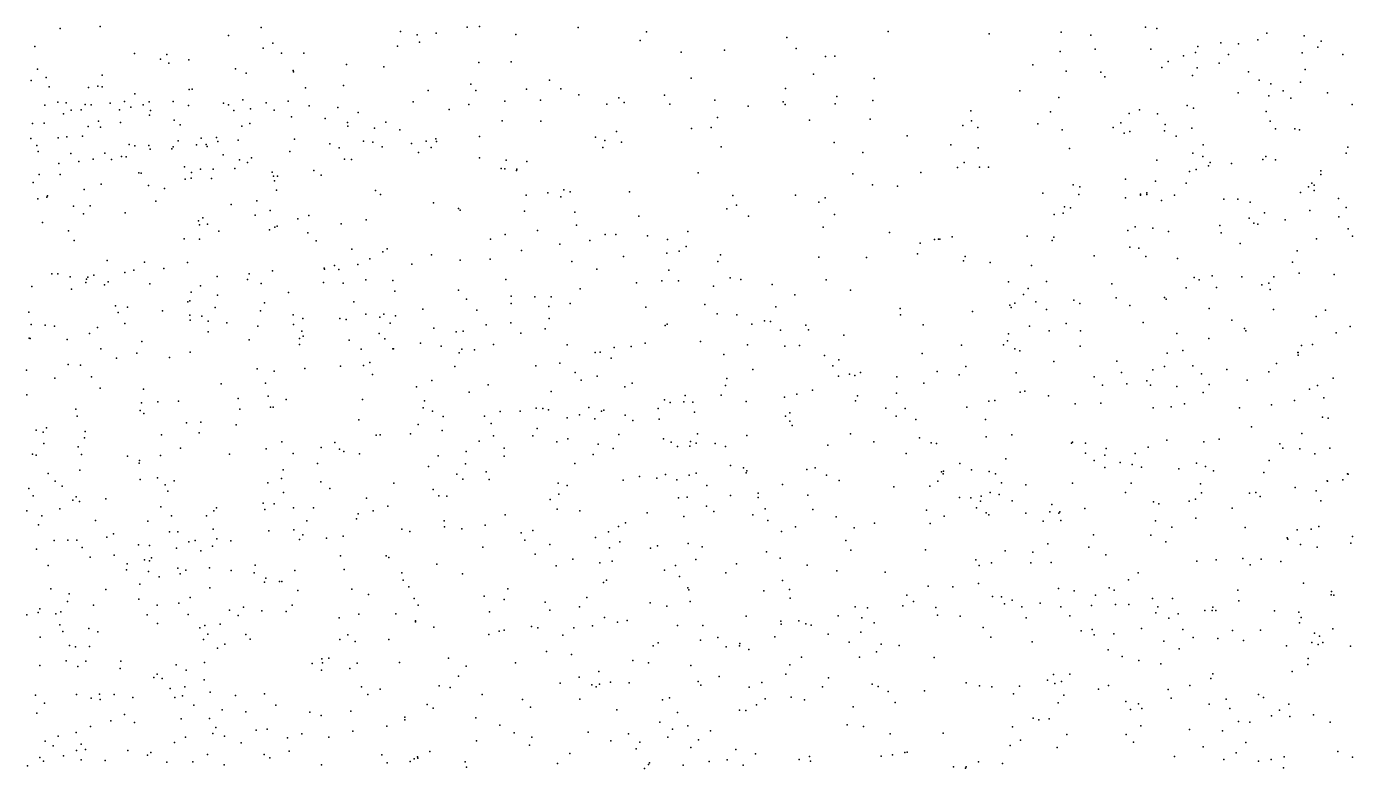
# Model space of a CAD drawing. Header units: metres. Extents: x -25 to 25, y -27.7 to 27.8.
# Drawn here: x -0.188 to 2.906, y 8.687 to 10.42 of the extents above; entities that cross this region are included whole.
import ezdxf

# ---------------------------------------------------------------- set-up
doc = ezdxf.new("R2010")
doc.units = ezdxf.units.M

msp = doc.modelspace()

# ---------------------------------------------------------------- linework, layer by layer
for p in [(-0.1096, 10.4153, 23.3932), (-0.0162, 10.4196, 11.4579), (0.3596, 10.4175, -27.4077), (0.6849, 10.408, 12.4298), (0.7238, 10.4002, -21.4543), (0.7682, 10.4041, 21.2746), (0.8399, 10.418, 12.6161), (0.8686, 10.4194, -11.8356), (0.9534, 10.4012, 22.6482), (1.0989, 10.4173, 20.4531), (1.2584, 10.407, 21.0391), (1.8226, 10.4079, 21.7472), (2.0586, 10.4027, -28.4097), (2.2263, 10.406, 12.8625), (2.2958, 10.3996, 7.6915), (2.4232, 10.4177, -28.5792), (2.4499, 10.4148, -2.0584), (2.7064, 10.404, -18.9547), (-0.1691, 10.3728, 24.6274), (0.2834, 10.3985, 0.9259), (0.3642, 10.3692, -21.6542), (0.3869, 10.3805, -26.5904), (0.6776, 10.374, 24.1343), (0.729, 10.3829, 22.2931), (1.2442, 10.3868, 12.9141), (1.5865, 10.3942, 0.163), (1.6083, 10.3684, -20.9319), (2.5457, 10.3732, 17.8786), (2.599, 10.3814, 18.0297), (2.6407, 10.3788, -1.7335), (2.6853, 10.3884, 7.6574), (2.7934, 10.3978, 16.5723), (2.8253, 10.3713, -8.6113), (2.8334, 10.3855, -8.3479), (0.0634, 10.3569, 23.5111), (0.1246, 10.343, -25.8342), (0.1393, 10.3542, 1.0146), (0.1903, 10.3417, 24.5801), (0.4072, 10.3575, 24.5604), (0.4588, 10.3576, 23.7177), (0.9429, 10.3372, 12.7326), (1.3397, 10.3599, -27.9451), (1.4411, 10.3641, 0.2399), (1.6768, 10.3498, 13.05), (1.6981, 10.3505, 0.4736), (2.224, 10.3611, 7.505), (2.3058, 10.3666, 7.0355), (2.4362, 10.3668, 12.6728), (2.476, 10.3379, 17.2791), (2.5119, 10.351, -11.3766), (2.54, 10.359, 7.7372), (2.6169, 10.3539, 0.3646), (2.789, 10.3581, -28.5957), (2.8837, 10.3543, 18.943), (-0.1626, 10.3196, 15.6302), (-0.0121, 10.3062, 1.1008), (0.144, 10.3343, -27.2822), (0.2994, 10.3206, 23.6554), (0.3243, 10.3105, -26.186), (0.4342, 10.3171, -27.6416), (0.4349, 10.3135, 11.8424), (0.5583, 10.3308, 23.9047), (0.6454, 10.3251, 21.6991), (0.8676, 10.3357, 22.3433), (1.6487, 10.3086, 21.4728), (2.1607, 10.3298, 0.0946), (2.2386, 10.3149, -0.1357), (2.3192, 10.3133, -19.5072), (2.4615, 10.3241, 17.5357), (2.5439, 10.3233, 16.8359), (2.5956, 10.3342, -20.1729), (2.664, 10.3139, 16.625), (2.7962, 10.3193, -1.5943), (-0.1771, 10.2938, -20.0517), (-0.1423, 10.3007, 13.4698), (-0.1352, 10.2785, 11.3996), (-0.0435, 10.2773, 12.6159), (-0.0215, 10.2803, 13.2901), (-0.0117, 10.2784, 13.122), (0.463, 10.2761, -20.2988), (0.5516, 10.2816, 24.1949), (0.8487, 10.2852, -27.7589), (1.0325, 10.2944, 22.3509), (1.3627, 10.299, 22.2397), (1.5833, 10.275, 21.9704), (1.7905, 10.2982, 0.92), (2.3288, 10.302, -19.068), (2.5333, 10.305, 6.6582), (2.689, 10.2946, 6.4654), (2.7156, 10.2858, 18.4716), (2.785, 10.2895, -10.675), (0.0401, 10.2448, 16.5418), (0.0642, 10.262, 23.6544), (0.1537, 10.2442, 16.2749), (0.1912, 10.2728, -27.5361), (0.1986, 10.2732, 11.6686), (0.3169, 10.248, 16.1637), (0.4221, 10.2452, 24.2932), (0.7492, 10.2703, 21.9828), (0.8603, 10.2699, 21.4285), (0.9282, 10.2454, 22.1486), (0.9787, 10.273, -11.4943), (1.0111, 10.2472, 0.4917), (1.0585, 10.274, -20.5403), (1.1009, 10.26, 12.8302), (1.1941, 10.2528, 22.2402), (1.301, 10.2591, 0.2833), (1.4186, 10.2479, -21.1104), (1.578, 10.2438, -20.5822), (1.7032, 10.256, 0.7246), (1.7867, 10.247, -20.7586), (2.1299, 10.2697, 7.6909), (2.2211, 10.2538, 1.3456), (2.64, 10.2647, 12.5321), (2.711, 10.2579, -2.5656), (2.7451, 10.2691, 18.6551), (2.7624, 10.2519, -4.0226), (2.8479, 10.2649, -19.4009), (-0.1458, 10.2362, 23.7107), (-0.1155, 10.2432, 16.5876), (-0.1016, 10.2154, 15.7645), (-0.0956, 10.2416, 12.1804), (-0.0838, 10.2241, 24.3314), (-0.0604, 10.2247, 16.8853), (-0.0517, 10.2373, -25.4528), (-0.0371, 10.2368, 16.3328), (0.0073, 10.2402, 12.3178), (0.029, 10.2249, 11.5807), (0.0553, 10.231, 12.7935), (0.0836, 10.2366, 16.7249), (0.0979, 10.2436, -26.8701), (0.0988, 10.2129, 12.9674), (0.1007, 10.2234, 12.4418), (0.1901, 10.2351, 16.0593), (0.2717, 10.2404, 16.5061), (0.2832, 10.237, -26.4652), (0.2956, 10.2233, 16.7165), (0.3348, 10.2276, 23.9346), (0.371, 10.241, 16.3736), (0.3894, 10.2241, 15.92), (0.4717, 10.2347, 16.0735), (0.5382, 10.2304, 16.2504), (0.586, 10.2187, -11.798), (0.7138, 10.2434, -11.6202), (0.798, 10.2257, 21.7832), (0.8442, 10.2375, -20.4634), (1.1661, 10.2385, 21.363), (1.2065, 10.242, -11.4443), (1.3134, 10.2385, -20.5859), (1.4957, 10.2332, 21.4975), (1.5821, 10.2371, 21.7965), (1.6994, 10.2393, -11.6346), (2.0159, 10.2224, 0.0225), (2.2018, 10.2202, 7.175), (2.385, 10.2166, 17.2102), (2.4093, 10.2251, -19.7409), (2.4514, 10.2155, 6.802), (2.5204, 10.2353, -18.884), (2.5353, 10.2291, 0.0658), (2.7049, 10.2211, 7.6952), (2.906, 10.2376, 7.5), (-0.1747, 10.1932, 23.8901), (-0.1472, 10.194, 15.4451), (-0.0446, 10.1861, -25.1782), (-0.0202, 10.1988, 17.0389), (-0.0153, 10.1842, 24.088), (0.0309, 10.1953, 23.8896), (0.1565, 10.2006, 24.2667), (0.1706, 10.1896, 24.1032), (0.3145, 10.1868, 16.8883), (0.333, 10.1932, 0.9411), (0.4299, 10.2088, 11.9719), (0.5085, 10.2047, -12.0226), (0.5611, 10.1951, 15.8527), (0.5615, 10.1868, 16.7327), (0.6235, 10.1825, 16.5771), (0.6501, 10.1963, 16.052), (0.9221, 10.1995, 21.6421), (1.012, 10.1984, 21.5006), (1.4095, 10.1836, 21.6441), (1.4248, 10.2067, 0.1807), (1.6391, 10.2005, 13.0403), (1.7807, 10.2035, -28.3259), (1.9968, 10.1886, 0.0151), (2.017, 10.199, 12.9844), (2.032, 10.1834, 7.8302), (2.1719, 10.1925, 12.8899), (2.3478, 10.184, -0.0256), (2.3662, 10.1945, 17.6474), (2.469, 10.1906, 12.6276), (2.5319, 10.1819, 16.6751), (2.7146, 10.1986, 0.0658), (-0.1782, 10.158, 21.3115), (-0.1144, 10.1596, 17.4898), (-0.094, 10.1623, 21.0435), (-0.0576, 10.1637, 21.1994), (0.1654, 10.1524, 13.4422), (0.2192, 10.1585, 17.0535), (0.2551, 10.1607, 15.7088), (0.2579, 10.1512, 12.1837), (0.3055, 10.1539, 12.5012), (0.4374, 10.1563, 12.2027), (0.5981, 10.152, 15.693), (0.6827, 10.1786, 16.3598), (0.7448, 10.1518, -21.4282), (0.7673, 10.1571, 0.6493), (0.8688, 10.1626, 12.6557), (1.1399, 10.161, 0.3576), (1.1618, 10.1535, 21.697), (1.1889, 10.1746, 21.9431), (1.3639, 10.1816, 21.8678), (1.8669, 10.1642, 0.1905), (2.2292, 10.1781, -11.5966), (2.3738, 10.1707, 17.0312), (2.3865, 10.174, -20.1169), (2.4678, 10.176, 7.7851), (2.4948, 10.1631, 18.0475), (2.7265, 10.1803, -1.8993), (2.7721, 10.1807, 12.4809), (2.7831, 10.1785, -0.2764), (-0.1645, 10.1413, 11.8719), (-0.1608, 10.128, 21.5175), (-0.0846, 10.1233, 17.7874), (-0.0052, 10.1234, -21.5439), (0.0511, 10.1443, 15.6383), (0.0644, 10.141, 13.6325), (0.0975, 10.1418, 1.1341), (0.1001, 10.1328, 11.8301), (0.1509, 10.1336, 21.3492), (0.1539, 10.1384, 21.0944), (0.2082, 10.143, 12.0176), (0.2313, 10.1443, 13.0694), (0.2337, 10.1391, -21.5489), (0.4263, 10.1276, 15.5792), (0.5198, 10.1455, 12.3468), (0.5414, 10.1362, -21.5266), (0.6199, 10.1493, 12.4725), (0.6417, 10.1386, 16.9885), (0.71, 10.1466, 16.8422), (0.7263, 10.1257, -27.8816), (0.7558, 10.137, 15.7193), (0.7685, 10.1508, 16.5034), (1.1567, 10.1372, -28.026), (1.2005, 10.1491, 12.8761), (1.4332, 10.1383, -28.1711), (1.6971, 10.149, 0.0422), (1.7637, 10.1255, -20.9334), (1.969, 10.1433, 7.5472), (2.0328, 10.1366, 7.4046), (2.2462, 10.1344, 7.0545), (2.5338, 10.1241, -11.4547), (2.5583, 10.1429, 18.1919), (2.8914, 10.1237, -19.9645), (2.8954, 10.1375, 16.3253), (-0.1127, 10.1, 20.6927), (-0.0663, 10.1043, 1.268), (-0.0325, 10.11, 15.5114), (0.0098, 10.1091, -20.2268), (0.0334, 10.1162, 21.5361), (0.0441, 10.1151, -25.8451), (0.1801, 10.0915, 17.311), (0.2706, 10.1197, -12.2206), (0.3091, 10.1083, 13.2107), (0.3271, 10.1023, -20.302), (0.3368, 10.1129, 17.1723), (0.5541, 10.1096, 0.764), (0.5699, 10.1091, 15.5074), (0.869, 10.1125, 16.6492), (0.9309, 10.1072, 16.0083), (0.9795, 10.1046, 0.4409), (1.9849, 10.0903, -20.6999), (2.0003, 10.1021, 1.1192), (2.0358, 10.0907, 7.9688), (2.0567, 10.0914, -0.1257), (2.4497, 10.1073, 1.4105), (2.5574, 10.1162, -0.1315), (2.5703, 10.0941, -4.0198), (2.5747, 10.1017, 16.5171), (2.6238, 10.0998, 12.5676), (2.6972, 10.1087, -11.1736), (2.7039, 10.1159, 18.5143), (2.7267, 10.1086, -2.257), (-0.1587, 10.0741, 11.6591), (-0.1097, 10.0739, 21.699), (0.0741, 10.0778, 13.7751), (0.0791, 10.0771, 17.6458), (0.1817, 10.0632, 20.8307), (0.196, 10.0651, 21.5773), (0.1967, 10.0785, -26.2788), (0.2177, 10.0866, 1.0241), (0.2435, 10.0646, 13.6159), (0.2476, 10.0861, 15.4656), (0.2981, 10.088, 21.353), (0.3848, 10.0791, 12.8185), (0.3884, 10.0702, -11.833), (0.3906, 10.0595, -11.6092), (0.3976, 10.0699, 15.4227), (0.482, 10.0836, 12.6173), (0.4994, 10.0723, -11.4229), (0.9197, 10.0878, -11.2912), (0.9277, 10.0875, 16.4907), (0.9552, 10.0834, 16.3164), (0.9563, 10.0868, -27.9689), (1.3792, 10.0782, 12.934), (1.7403, 10.0757, -20.5806), (1.8994, 10.0785, -0.0961), (2.3764, 10.0634, 16.7713), (2.4471, 10.0587, -28.7141), (2.5262, 10.0811, -20.3847), (2.5417, 10.0856, 6.7721), (2.8325, 10.0742, -2.5026), (2.8329, 10.0825, -4.908), (-0.1728, 10.0549, 15.3592), (-0.054, 10.0388, -25.6268), (-0.014, 10.0511, -27.5847), (0.0965, 10.0485, -26.5306), (0.1337, 10.0413, -27.7489), (0.395, 10.0372, 17.3221), (0.626, 10.0367, 15.3332), (0.6382, 10.0272, 17.258), (1.0284, 10.0308, 16.7604), (1.0659, 10.0385, 15.9734), (1.0802, 10.0338, -20.5872), (1.2194, 10.0334, 0.157), (1.7865, 10.0499, 12.9975), (1.8447, 10.0469, 7.541), (2.1837, 10.03, 7.1772), (2.2543, 10.0499, -0.2294), (2.2677, 10.0272, 7.9168), (2.2702, 10.0449, 17.4862), (2.4121, 10.0278, -19.508), (2.4264, 10.0308, 6.9447), (2.4264, 10.0276, 16.6214), (2.5182, 10.0534, -4.6335), (2.7849, 10.0321, 12.553), (2.8042, 10.0454, 7.671), (2.8115, 10.0537, -0.1857), (2.8174, 10.0494, -19.0818), (2.8174, 10.0367, 18.8567), (-0.1616, 10.0168, -27.0233), (-0.1409, 10.0209, 14.0447), (-0.1392, 10.0244, 1.3977), (-0.079, 10.0002, -11.1677), (-0.0394, 10.0008, -25.0748), (0.1132, 10.0116, 17.8349), (0.2897, 10.0037, 17.4678), (0.349, 10.0125, 0.897), (0.7613, 10.0079, 15.2351), (0.9779, 10.0254, 15.4582), (1.0585, 10.022, 15.6528), (1.46, 10.0248, -21.1752), (1.4687, 10.002, 7.7319), (1.6066, 10.0259, -11.4751), (1.661, 10.0097, -0.0946), (1.6761, 10.0191, 7.6447), (2.234, 9.9983, -20.5505), (2.2483, 9.9964, 12.8045), (2.3766, 10.0198, -11.5774), (2.412, 10.026, -4.4095), (2.4604, 10.013, -18.9724), (2.4909, 10.026, -0.0887), (2.606, 10.016, 18.3469), (2.6386, 10.0164, 16.3869), (2.668, 10.0096, 6.7106), (2.8737, 10.0176, -18.8414), (2.8919, 9.9972, -2.7626), (-0.0555, 9.9818, -26.7021), (0.0423, 9.9846, 17.9721), (0.213, 9.9655, 13.8092), (0.2236, 9.9724, 15.2966), (0.3454, 9.9787, 20.8172), (0.3805, 9.99, -27.9196), (0.4453, 9.9707, 20.9868), (0.4707, 9.9782, 13.3412), (0.6043, 9.9679, 12.8055), (0.8196, 9.9944, 17.2507), (0.8239, 9.991, 0.4821), (0.974, 9.9883, 15.2966), (1.0917, 9.9857, 16.2978), (1.241, 9.9763, 7.7981), (1.4463, 9.9935, -0.0172), (1.4965, 9.9766, 7.9707), (1.6977, 9.9804, -21.0932), (2.2099, 9.9803, 0.0491), (2.2312, 9.9839, 17.2239), (2.6657, 9.972, -0.3121), (2.7008, 9.9841, -0.1411), (2.7497, 9.9679, 18.6619), (2.8072, 9.9898, -19.3775), (2.875, 9.9753, -2.1787), (-0.151, 9.9615, 21.8337), (-0.0902, 9.9427, -24.6738), (0.2156, 9.9564, -11.7683), (0.2338, 9.958, -11.3141), (0.2609, 9.9418, 17.6589), (0.3791, 9.9449, 13.6503), (0.3914, 9.9507, 21.572), (0.3969, 9.9532, 15.2044), (0.4685, 9.9375, -11.1416), (0.5464, 9.9584, 15.1482), (1.0046, 9.9434, 7.7233), (1.0951, 9.9559, -11.1855), (1.355, 9.9406, -20.6038), (1.6707, 9.9512, 8.0124), (1.8258, 9.9388, 0.6227), (2.3821, 9.9434, 1.2704), (2.3995, 9.9518, -20.0553), (2.4407, 9.9485, -19.7513), (2.4774, 9.9407, 12.6583), (2.5969, 9.9547, -3.8466), (2.5999, 9.9376, 6.8526), (2.6761, 9.9605, 7.7766), (2.6853, 9.9583, -20.4506), (2.8962, 9.9471, -3.1289), (-0.077, 9.9199, 14.1447), (0.18, 9.9234, 1.0035), (0.2156, 9.9226, 21.7803), (0.4874, 9.9187, 13.5197), (0.8949, 9.9227, -20.5391), (0.929, 9.9341, 14.9994), (1.0566, 9.9113, 14.91), (1.1263, 9.9195, 17.0161), (1.1619, 9.9336, -21.3141), (1.1872, 9.934, 15.338), (1.2611, 9.931, 15.6707), (1.3078, 9.9221, 7.626), (1.351, 9.9061, 8.0363), (1.8974, 9.9136, 7.2932), (1.9307, 9.9219, -11.6115), (1.94, 9.9226, -0.2746), (1.9434, 9.9233, -20.5443), (1.9723, 9.9284, 12.9178), (2.1474, 9.9303, 8.0092), (2.2057, 9.9195, 17.6445), (2.2098, 9.9273, 17.0522), (2.3867, 9.9046, 18.0853), (2.6442, 9.9127, -11.2541), (2.8226, 9.9239, -18.2445), (2.9065, 9.9303, -20.146), (0.0001, 9.8729, -27.7394), (0.5707, 9.8992, 13.1119), (0.613, 9.8771, -21.4391), (0.6437, 9.893, 17.4171), (0.6535, 9.9003, 14.8806), (0.7569, 9.8867, -28.0662), (0.8241, 9.8738, 14.6988), (0.8939, 9.8766, 0.3031), (0.9669, 9.8966, 7.8885), (1.2047, 9.8827, 16.3328), (1.306, 9.8899, 15.2249), (1.3347, 9.8946, 15.9397), (1.4318, 9.8861, 7.5352), (1.6611, 9.8807, 7.4139), (1.7719, 9.88, -0.2588), (1.891, 9.8888, 8.0911), (2.0027, 9.8825, 0.9316), (2.3039, 9.8843, 17.9493), (2.4075, 9.9018, -0.3906), (2.4243, 9.8828, 16.4581), (2.498, 9.8778, 7.8766), (2.7775, 9.8953, 6.7312), (-0.1291, 9.8423, 15.1789), (-0.1149, 9.8417, 1.3055), (0.0412, 9.8452, 18.1451), (0.0618, 9.8509, 20.5046), (0.0871, 9.8694, -25.9631), (0.1321, 9.8545, -11.0105), (0.1873, 9.8686, -12.0936), (0.3312, 9.8421, 13.8963), (0.386, 9.849, 7.5023), (0.5064, 9.855, 17.4848), (0.507, 9.8531, 0.7031), (0.5306, 9.8613, -28.0427), (0.5403, 9.852, 7.6079), (0.5849, 9.8635, 21.277), (0.7114, 9.8648, 0.5017), (1.0848, 9.8704, 17.1914), (1.1431, 9.8529, 7.5767), (1.3109, 9.8506, -0.0873), (1.4253, 9.871, 15.6288), (1.9989, 9.8724, -20.905), (2.0612, 9.8686, -0.3537), (2.1575, 9.8613, 17.3729), (2.7667, 9.869, -19.7516), (2.7819, 9.8432, 12.6665), (-0.1758, 9.8126, 14.6225), (-0.0865, 9.8349, 20.3791), (-0.0496, 9.8218, 21.9737), (-0.0486, 9.8296, 1.166), (-0.045, 9.8342, -11.7039), (-0.0315, 9.8387, -21.382), (-0.0066, 9.8159, -25.7046), (0.0025, 9.823, 14.3441), (0.0998, 9.8188, 15.0965), (0.2174, 9.8136, -27.9421), (0.2563, 9.836, -21.3987), (0.3272, 9.829, 14.9304), (0.3595, 9.8191, 0.7891), (0.5045, 9.822, 21.6877), (0.5506, 9.8201, 14.674), (0.6034, 9.8277, 13.3637), (0.6665, 9.8266, 7.789), (0.9308, 9.8285, 7.5646), (1.2355, 9.8211, 16.669), (1.2945, 9.8256, 14.7601), (1.3335, 9.826, 16.2065), (1.4148, 9.8132, 16.0702), (1.4543, 9.8324, 15.3028), (1.4791, 9.829, 15.8057), (1.5517, 9.8174, -21.2123), (1.6778, 9.8277, -28.5364), (2.1037, 9.8236, 7.2288), (2.1924, 9.8239, 16.7964), (2.3448, 9.8188, -28.8765), (2.5372, 9.8333, -20.5405), (2.5485, 9.8278, 16.2834), (2.5791, 9.8375, 12.7193), (2.6483, 9.8348, 0.0301), (2.6947, 9.816, 7.8549), (2.7112, 9.8198, -3.39), (2.7232, 9.8346, -3.0602), (2.864, 9.8406, 18.786), (-0.0833, 9.8063, 14.4981), (0.1957, 9.7994, 7.3686), (0.2576, 9.7925, 7.6346), (0.4229, 9.7983, 7.7316), (0.6712, 9.8016, 13.0414), (0.8197, 9.8041, 14.5257), (0.8384, 9.7828, 17.4513), (0.943, 9.7899, -11.0172), (0.9981, 9.7881, 12.7192), (1.0359, 9.7884, 17.3222), (1.1038, 9.8067, -28.2457), (1.6052, 9.7929, -0.2909), (1.7348, 9.8038, 12.902), (2.1389, 9.7939, 12.889), (2.1499, 9.8077, 0.2591), (2.2563, 9.7807, 16.5952), (2.3546, 9.7861, 7.1328), (2.4678, 9.7864, -4.7108), (2.4719, 9.7827, 18.221), (2.5186, 9.8093, -0.481), (2.5894, 9.8101, -18.7734), (2.7142, 9.8052, 18.4676), (-0.1831, 9.7528, 7.5712), (0.0197, 9.7674, 7.2787), (0.0258, 9.752, -10.7772), (0.0476, 9.764, 7.6061), (0.1291, 9.7558, 14.9496), (0.188, 9.7769, 7.1939), (0.1927, 9.779, 14.2078), (0.2521, 9.7636, 18.0031), (0.3579, 9.7557, 7.1272), (0.3669, 9.7746, 17.775), (0.5758, 9.7765, 0.5788), (0.7368, 9.7594, 7.397), (0.8627, 9.7568, 12.8199), (0.9429, 9.7724, 8.0353), (1.0311, 9.7654, 14.4555), (1.0807, 9.7724, -20.5603), (1.2573, 9.7642, 14.5522), (1.3948, 9.7702, 7.4133), (1.5609, 9.7651, -11.334), (1.8508, 9.7613, -21.0612), (2.02, 9.7538, 0.5373), (2.1069, 9.769, 8.14), (2.1101, 9.7633, 17.2175), (2.1186, 9.7736, -11.6894), (2.1676, 9.7762, 17.7647), (2.1925, 9.7588, -20.78), (2.27, 9.7725, -0.4808), (2.3866, 9.768, -19.9473), (2.5722, 9.7613, 1.151), (2.7219, 9.759, -18.4033), (2.8434, 9.7569, -10.5449), (-0.1774, 9.7235, 4.112), (-0.1444, 9.7217, 15.0032), (-0.1231, 9.7194, 20.262), (0.0415, 9.7261, 14.66), (0.1926, 9.7451, 7.0025), (0.1934, 9.7335, 14.4355), (0.2208, 9.7432, -20.5186), (0.2356, 9.7318, 20.5153), (0.2796, 9.7275, 14.5707), (0.3512, 9.7198, 14.3414), (0.4338, 9.7459, 14.5791), (0.435, 9.7234, 13.9635), (0.4565, 9.7377, 20.6844), (0.543, 9.7376, 7.2374), (0.5578, 9.7355, -10.8504), (0.6038, 9.7477, 20.8974), (0.6364, 9.7405, 14.456), (0.6455, 9.748, 21.5553), (0.6604, 9.7271, 22.0392), (0.6726, 9.7441, 21.1371), (0.8843, 9.7229, 22.2403), (0.9418, 9.7272, 22.0094), (1.0313, 9.7377, 0.0179), (1.3025, 9.7213, 16.8255), (1.3066, 9.7243, 16.556), (1.4237, 9.7482, 14.7062), (1.4694, 9.7463, -28.4846), (1.5043, 9.7247, 12.8263), (1.5344, 9.7319, 8.2113), (1.5478, 9.7307, 14.9592), (1.6308, 9.722, 15.4304), (1.8515, 9.7465, -28.7117), (1.9044, 9.7232, 12.8975), (2.1529, 9.7199, 0.8341), (2.2383, 9.7259, 17.9529), (2.4182, 9.728, -19.5689), (2.6251, 9.7339, -2.8743), (2.8219, 9.7426, 16.0131), (2.9014, 9.7193, -0.5385), (-0.1823, 9.6921, 1.3056), (-0.1795, 9.6911, 22.075), (-0.0937, 9.6888, -24.5256), (-0.0415, 9.7028, -26.4895), (-0.0225, 9.7166, 14.8336), (0.2357, 9.7067, -10.7995), (0.331, 9.6877, 6.8624), (0.4489, 9.6911, 22.194), (0.4544, 9.7077, 22.0299), (0.4573, 9.6966, 14.216), (0.6349, 9.7029, 22.3391), (0.6479, 9.6898, -28.1652), (0.7625, 9.7154, 21.7516), (0.8147, 9.7067, 0.227), (0.8307, 9.7079, 14.3428), (0.9652, 9.7031, 21.8171), (1.0219, 9.7137, 7.4123), (1.5715, 9.7102, 16.0537), (1.6372, 9.7113, 15.8922), (1.7192, 9.6986, -0.3955), (2.1036, 9.7021, -28.898), (2.1983, 9.7088, -20.2327), (2.2715, 9.7086, 8.095), (2.4962, 9.7029, 8.0058), (2.571, 9.6911, 12.8646), (2.6541, 9.714, -4.945), (2.6578, 9.7088, -0.5839), (2.8688, 9.7042, 18.6585), (-0.015, 9.6665, 18.3186), (0.0688, 9.6565, -26.2652), (0.0809, 9.6839, 6.8276), (0.1935, 9.6593, 22.1088), (0.4485, 9.6769, 7.0079), (0.5646, 9.6867, 13.7835), (0.5927, 9.6664, 17.5974), (0.6665, 9.6671, 13.5868), (0.6681, 9.6669, -20.5417), (0.7309, 9.6798, 21.3509), (0.7796, 9.6733, 22.5097), (0.8214, 9.6578, 8.0261), (0.8277, 9.6662, 12.9671), (0.8573, 9.6643, 7.3197), (0.9014, 9.6769, -21.4017), (1.0739, 9.676, 22.2824), (1.1388, 9.6583, 21.836), (1.1507, 9.6589, 14.2484), (1.1831, 9.6698, 22.047), (1.2231, 9.6726, 17.2022), (1.2555, 9.6804, -0.2087), (1.3851, 9.684, 16.362), (1.4947, 9.6764, 14.5483), (1.5818, 9.6727, 14.6912), (1.6157, 9.6743, 7.2659), (1.9938, 9.6756, -0.476), (2.0919, 9.6765, 16.9304), (2.1016, 9.6856, 17.5874), (2.1181, 9.6669, 7.2579), (2.1301, 9.6622, 16.6842), (2.2712, 9.6727, 16.4503), (2.4742, 9.657, 16.1923), (2.5103, 9.663, 0.3614), (2.7792, 9.6582, 0.9019), (2.7796, 9.6582, 18.4941), (2.7876, 9.6746, 12.8177), (2.8134, 9.6773, -19.9418), (-0.091, 9.6305, 1.0571), (-0.0621, 9.6284, -11.9266), (0.0217, 9.6454, -25.2387), (0.1458, 9.6468, 18.211), (0.5449, 9.6267, 22.5284), (0.5979, 9.6277, 0.4449), (0.6131, 9.6349, 7.9036), (0.8114, 9.6258, 14.1657), (1.0007, 9.6271, 22.5619), (1.0564, 9.6331, 21.6825), (1.176, 9.6447, 8.2722), (1.4394, 9.6538, 14.3936), (1.6741, 9.6512, 8.317), (1.6939, 9.6273, 14.8642), (1.7078, 9.6411, 12.8758), (1.9023, 9.6557, -20.4219), (2.0043, 9.6259, -20.965), (2.2097, 9.6376, -0.5518), (2.3566, 9.6378, 18.1334), (2.4681, 9.6257, -3.4667), (2.5341, 9.627, 0.7657), (2.7291, 9.6324, 0.616), (2.7796, 9.6519, 7.9585), (-0.1883, 9.6168, -26.6616), (-0.122, 9.598, 3.9775), (-0.037, 9.6011, 7.6858), (0.3497, 9.6198, 17.9594), (0.3897, 9.6146, -20.5978), (0.4613, 9.6207, 17.786), (0.6193, 9.6065, 20.8122), (1.0925, 9.6116, -0.1364), (1.1439, 9.6027, 22.4361), (1.4461, 9.5978, -20.5456), (1.5071, 9.6189, 8.3426), (1.7069, 9.6028, -20.4811), (1.7329, 9.6076, 15.0856), (1.7451, 9.6049, 15.2912), (1.7584, 9.6119, 15.5007), (1.8428, 9.6017, 8.4039), (1.9371, 9.6137, 7.276), (1.9882, 9.6062, -11.6415), (2.1218, 9.6104, 17.7618), (2.3035, 9.6013, -4.1901), (2.3675, 9.6118, -0.6039), (2.4407, 9.6178, -3.0225), (2.5539, 9.6086, -11.4152), (2.6129, 9.6182, 7.0836), (2.7111, 9.613, -10.8902), (2.8618, 9.5981, -18.2074), (-0.0164, 9.5746, 20.3155), (0.0844, 9.5729, -24.8673), (0.2661, 9.585, 18.1092), (0.3697, 9.5868, 0.6424), (0.7217, 9.5779, 22.7095), (0.7575, 9.593, 7.1441), (0.8446, 9.5653, 17.5428), (0.8888, 9.5824, -28.2769), (1.0365, 9.567, 7.1856), (1.106, 9.5934, 17.3702), (1.208, 9.5781, 14.0999), (1.2249, 9.5866, -11.0219), (1.4434, 9.5815, 14.2221), (1.6458, 9.5703, 14.4542), (1.8426, 9.5636, -0.5115), (1.9058, 9.587, 12.9901), (2.1312, 9.5657, 13.0769), (2.1417, 9.5677, 8.3565), (2.323, 9.5823, 16.2951), (2.3796, 9.5854, -19.2421), (2.4267, 9.5918, 7.2011), (2.4349, 9.582, 8.1502), (2.4966, 9.5786, -20.564), (2.5582, 9.565, -0.7074), (2.5723, 9.5836, -18.7343), (2.6607, 9.5933, -2.6208), (2.8058, 9.5724, 15.8744), (2.8248, 9.5809, -19.636), (-0.1876, 9.5596, 22.1915), (0.0798, 9.5405, 0.8067), (0.1182, 9.5427, 22.2636), (0.1665, 9.5449, -20.723), (0.3059, 9.5508, 22.4213), (0.3757, 9.5561, 7.8053), (0.4177, 9.5486, 20.5701), (0.5959, 9.5486, 6.6821), (0.7405, 9.5453, 6.9545), (1.3007, 9.548, 7.1634), (1.3141, 9.5418, 17.076), (1.3462, 9.5428, 22.1225), (1.3488, 9.5582, 16.8827), (1.3666, 9.5422, 8.438), (1.4327, 9.5587, 12.7767), (1.4912, 9.5441, -0.4303), (1.5808, 9.5539, 14.3131), (1.6099, 9.5609, 16.2552), (1.7463, 9.545, 14.597), (1.7516, 9.5569, -11.4492), (2.0579, 9.5449, 17.1202), (2.0717, 9.546, 17.5278), (2.1971, 9.5569, 17.9521), (2.2591, 9.5382, -20.7251), (2.3192, 9.54, -20.0539), (2.5145, 9.5384, -11.6146), (2.7173, 9.5357, -20.4644), (2.7714, 9.5461, 8.1181), (2.8399, 9.5522, 12.8956), (-0.0735, 9.526, -20.9085), (-0.0699, 9.5099, 22.2836), (0.0767, 9.5229, -25.4788), (0.0858, 9.5154, 6.5671), (0.3092, 9.5259, -21.3738), (0.3809, 9.5307, 6.5093), (0.3875, 9.5304, 22.5524), (0.5876, 9.5011, 22.78), (0.7372, 9.5287, 13.5461), (0.7589, 9.5209, 13.3768), (0.784, 9.5084, 23.0912), (0.8806, 9.5092, 23.3656), (0.917, 9.5208, 23.215), (0.9638, 9.5213, 23.0451), (1.0013, 9.5284, 8.2456), (1.0166, 9.5275, 22.8194), (1.0302, 9.5242, 14.0089), (1.0734, 9.5058, 23.3984), (1.1021, 9.5128, -28.3871), (1.1239, 9.53, 12.7715), (1.1385, 9.503, 22.9194), (1.1534, 9.5215, 21.5839), (1.1588, 9.5239, 22.6225), (1.209, 9.5121, 8.4174), (1.286, 9.5278, 21.7395), (1.2885, 9.5023, 13.9454), (1.3704, 9.5189, 21.9107), (1.5835, 9.5095, 12.8563), (1.5933, 9.5177, 7.2051), (1.8175, 9.5286, 15.9688), (1.8415, 9.5092, 15.2053), (1.8624, 9.5278, 15.646), (1.8873, 9.5018, 8.7033), (2.0062, 9.5309, -0.5637), (2.0503, 9.5016, 16.9059), (2.4414, 9.5294, -4.6889), (2.4834, 9.5315, 18.2727), (2.6425, 9.5294, -11.1899), (2.8364, 9.5069, -20.236), (2.8494, 9.5045, 18.4867), (-0.1661, 9.4766, 22.4494), (-0.1496, 9.4724, 3.6319), (-0.142, 9.4822, 1.0215), (-0.0514, 9.4734, -26.4472), (0.1852, 9.4943, 20.4268), (0.2143, 9.4708, 6.4475), (0.2187, 9.4952, -10.6346), (0.3009, 9.4893, -28.1825), (0.7261, 9.4902, 23.3734), (0.7815, 9.4762, 21.1448), (0.896, 9.4928, -10.7871), (1.0034, 9.4806, 12.8997), (1.2269, 9.4997, 23.1473), (1.5932, 9.4976, 14.1133), (1.5984, 9.4875, 8.6376), (2.6705, 9.4849, 18.4018), (-0.1477, 9.4461, 22.6553), (-0.0531, 9.4589, 4.0193), (0.1269, 9.4662, -25.0835), (0.4074, 9.45, 22.7282), (0.5314, 9.4484, 20.6582), (0.6276, 9.4652, 23.2427), (0.6368, 9.4662, 22.9911), (0.7077, 9.4683, -21.4383), (0.8682, 9.4508, 6.7821), (0.9018, 9.4634, 13.8096), (0.9931, 9.4636, 23.5907), (1.0496, 9.4494, 17.4462), (1.0754, 9.4566, 13.8303), (1.1463, 9.4438, 6.9905), (1.1938, 9.4666, 23.4875), (1.2984, 9.4564, 22.5378), (1.3166, 9.4485, 13.7628), (1.3595, 9.4396, 23.3684), (1.3615, 9.4507, 23.0294), (1.3745, 9.4468, 8.5619), (1.3777, 9.4683, 22.3159), (1.419, 9.4457, -11.052), (1.4932, 9.4645, 13.8673), (1.6818, 9.4418, 13.963), (1.7345, 9.4682, 8.7746), (1.7896, 9.4496, 7.2653), (1.8963, 9.4592, 14.9401), (1.9235, 9.4475, 14.672), (1.9354, 9.4457, -28.9931), (2.0519, 9.4611, 17.2725), (2.1111, 9.4661, 13.2035), (2.2506, 9.4462, -29.0671), (2.2533, 9.4486, 18.0534), (2.2834, 9.4462, -3.1917), (2.4734, 9.4532, 13.1809), (2.5595, 9.45, 7.2254), (2.5955, 9.4558, 15.9342), (2.7366, 9.4453, -0.8248), (2.7879, 9.4692, 7.0978), (-0.1741, 9.4211, 2.7481), (-0.1659, 9.4187, 7.5962), (-0.0677, 9.4383, -10.2881), (-0.0602, 9.4199, -24.4823), (0.0472, 9.4163, 6.4272), (0.1248, 9.4177, -25.8614), (0.1713, 9.4346, 0.703), (0.2855, 9.4208, 18.1659), (0.3714, 9.433, 0.5528), (0.434, 9.4221, 17.9579), (0.4993, 9.4365, -10.6242), (0.5423, 9.4321, 23.3748), (0.5523, 9.4267, 17.7657), (0.5892, 9.4216, 6.4398), (0.7726, 9.4172, 23.6808), (0.8381, 9.4269, 13.4714), (0.9263, 9.4345, 13.0514), (0.9264, 9.416, 21.3086), (1.134, 9.4199, 23.6406), (1.1806, 9.4343, 17.3204), (1.3309, 9.4387, -21.3446), (1.4431, 9.4388, -28.6864), (1.8651, 9.4223, 8.9642), (2.0976, 9.4096, 8.8959), (2.2833, 9.4233, 8.5094), (2.3288, 9.4182, 13.2668), (2.3313, 9.4339, -0.7237), (2.399, 9.4222, 8.4074), (2.4296, 9.4371, -18.9204), (2.7443, 9.4347, -19.9861), (2.7833, 9.4336, -28.9769), (2.8183, 9.4219, -2.2959), (2.8538, 9.4349, 13.004), (-0.0641, 9.3831, 20.2655), (0.0748, 9.3994, 18.3547), (0.0756, 9.4058, 22.6433), (0.4106, 9.3843, 7.7963), (0.491, 9.3992, 23.1474), (0.7497, 9.3918, 0.123), (0.8359, 9.398, 8.139), (0.8845, 9.3798, 6.6447), (1.0914, 9.3993, 8.3985), (1.4548, 9.3944, 16.5618), (1.4848, 9.3887, 23.2197), (1.4914, 9.3773, 22.1024), (1.4927, 9.3817, 13.6737), (1.6327, 9.3848, 13.0432), (1.6522, 9.389, 8.9004), (1.9475, 9.3793, 16.0435), (1.9516, 9.3809, 15.2909), (1.9897, 9.3988, 14.5251), (2.017, 9.3842, -11.5922), (2.0583, 9.3804, 17.4832), (2.3036, 9.4064, -3.6604), (2.3287, 9.3898, -20.2512), (2.3643, 9.4016, -20.5082), (2.3922, 9.3966, -19.5487), (2.4144, 9.3904, 16.0317), (2.5011, 9.3862, -20.1091), (2.5425, 9.3998, -0.8313), (2.5637, 9.3922, 18.3173), (2.582, 9.3815, -2.4896), (2.6994, 9.3783, 15.7969), (2.7123, 9.4063, 13.1183), (-0.1378, 9.3758, 2.9682), (-0.1218, 9.3577, 3.1415), (0.077, 9.3617, 7.6071), (0.1173, 9.3657, 6.2848), (0.1351, 9.3489, 22.7757), (0.1565, 9.3583, -24.7966), (0.3746, 9.3536, 6.2482), (0.407, 9.3641, 22.9437), (0.4984, 9.3562, 23.5553), (0.6691, 9.3533, 20.8117), (0.8157, 9.3743, 17.5711), (0.8301, 9.3625, -28.3409), (0.8912, 9.3619, 13.2177), (1.0523, 9.3532, -0.2441), (1.0735, 9.3479, 6.762), (1.2044, 9.3603, 13.6301), (1.2423, 9.3683, 21.4942), (1.2828, 9.3647, -10.8977), (1.303, 9.3736, 6.9807), (1.3299, 9.3611, -0.4536), (1.3582, 9.3715, -20.579), (1.375, 9.3763, 16.7983), (1.3992, 9.348, 23.544), (1.5759, 9.35, 16.4724), (1.6789, 9.3715, -0.5644), (1.7087, 9.3591, -21.1166), (1.9387, 9.3581, -20.5189), (1.9508, 9.3745, 13.2784), (2.0731, 9.3746, 17.6482), (2.0875, 9.3542, 14.7605), (2.1444, 9.3493, -20.4004), (2.2531, 9.3529, 8.9576), (2.3902, 9.3527, 7.2857), (2.5518, 9.3517, 13.2733), (2.8476, 9.3586, 20.1101), (2.848, 9.3575, 15.7077), (2.8837, 9.3608, 7.2132), (2.8952, 9.3752, 19.9514), (2.8963, 9.3738, -18.6658), (-0.1827, 9.3403, 4.1436), (-0.1727, 9.3234, -26.6038), (-0.1053, 9.3461, 3.336), (-0.0726, 9.321, -27.9185), (-0.0035, 9.3163, 0.8074), (0.1418, 9.3342, -10.4236), (0.4114, 9.331, 23.4102), (0.5197, 9.3409, 6.3163), (0.6053, 9.3177, 23.7634), (0.7608, 9.3383, 23.8171), (0.7742, 9.3237, 6.485), (0.793, 9.3227, 21.0322), (1.0542, 9.327, 13.5854), (1.3337, 9.3191, 12.8658), (1.3537, 9.3207, 8.7172), (1.4546, 9.324, 22.5115), (1.519, 9.3197, 22.9078), (1.5193, 9.3297, -21.2608), (1.6354, 9.3254, 7.2217), (1.8363, 9.3442, -11.4566), (1.9203, 9.3457, 16.277), (1.9891, 9.3193, 15.4872), (2.0159, 9.3191, 16.4096), (2.04, 9.3226, 7.3098), (2.0609, 9.331, -20.7308), (2.0815, 9.3264, 14.9485), (2.3771, 9.3315, -11.7882), (2.5399, 9.3156, 8.9581), (2.5541, 9.3304, 8.73), (2.6661, 9.3296, 7.2639), (2.6806, 9.3313, -11.3026), (2.6912, 9.3222, 8.8068), (2.7725, 9.3426, 8.6228), (2.8218, 9.3348, -10.7513), (-0.1879, 9.2881, 2.4895), (-0.1107, 9.2928, 23.0089), (-0.0801, 9.3134, 6.2038), (-0.0644, 9.3102, 3.5112), (0.1251, 9.2978, -21.1563), (0.2487, 9.2884, 7.6504), (0.2551, 9.2954, -21.364), (0.364, 9.3066, 23.1833), (0.3677, 9.2914, -20.8883), (0.39, 9.3049, 20.5312), (0.435, 9.2954, 24.5525), (0.4816, 9.2956, 24.3144), (0.6207, 9.2882, 0.2326), (0.6553, 9.2996, 24.3476), (1.0339, 9.315, -20.5758), (1.0506, 9.2926, 23.8437), (1.1031, 9.2887, -21.4461), (1.3986, 9.2994, 21.6019), (1.4161, 9.2868, 13.4936), (1.536, 9.2931, 21.8791), (1.6472, 9.2919, 13.5515), (1.9124, 9.2897, 13.8788), (2.0288, 9.2957, 14.1622), (2.038, 9.3114, 17.3441), (2.1124, 9.3116, 17.8359), (2.2004, 9.286, 9.1674), (2.2051, 9.3032, 16.1118), (2.2234, 9.2861, -2.8616), (2.2816, 9.2938, -4.0016), (2.4424, 9.3095, 18.225), (2.4546, 9.3047, -19.8752), (2.5253, 9.3112, -29.0961), (2.6257, 9.2946, -4.9537), (2.8325, 9.3115, 18.4356), (-0.1607, 9.2558, 7.4711), (-0.1523, 9.2768, 0.9759), (-0.0276, 9.2658, 4.0402), (0.0952, 9.2642, 20.3686), (0.1499, 9.2769, -25.4935), (0.232, 9.2766, 22.9778), (0.4663, 9.2649, 23.7069), (0.5818, 9.2698, 23.9289), (0.5855, 9.2811, 7.888), (0.7863, 9.2649, 24.7021), (0.8823, 9.2552, 24.5759), (0.9289, 9.2791, 23.9645), (1.2095, 9.2606, 23.8245), (1.2602, 9.2836, 13.5018), (1.3456, 9.2752, 16.9663), (1.5068, 9.279, 22.7566), (1.5419, 9.2659, 13.121), (1.7017, 9.2742, -11.1758), (1.7909, 9.2599, 13.5019), (1.9212, 9.2589, 16.5823), (1.9535, 9.2758, 16.9143), (2.0514, 9.2836, 15.1414), (2.0581, 9.2791, 13.4571), (2.1442, 9.2828, 14.4049), (2.1845, 9.2645, -3.3287), (2.2208, 9.2832, 17.9984), (2.2255, 9.266, 7.3316), (2.4468, 9.2651, 13.4305), (2.5409, 9.271, 15.8544), (-0.0005, 9.2266, 7.5108), (0.0149, 9.235, 6.0897), (0.1457, 9.2398, -10.1908), (0.1652, 9.2398, 24.4794), (0.2477, 9.2457, 24.3302), (0.2562, 9.2234, 24.7372), (0.3772, 9.2414, 24.1565), (0.4357, 9.2438, 18.0735), (0.4566, 9.2328, 0.4), (0.5122, 9.2245, 20.6435), (0.5506, 9.2292, -10.5402), (0.6877, 9.2453, -20.7218), (0.7062, 9.2405, 17.6728), (0.787, 9.2509, 0.0376), (0.8278, 9.2467, 8.0845), (0.966, 9.2367, 6.6154), (0.9933, 9.2427, 17.4577), (1.1394, 9.2262, 13.4113), (1.1701, 9.2393, 21.3573), (1.1934, 9.2519, 17.2635), (1.5736, 9.24, 13.2764), (1.6063, 9.2514, 23.415), (1.7437, 9.2487, 9.1494), (2.3018, 9.2325, -4.3074), (2.4356, 9.2319, -18.9697), (2.4845, 9.2503, -4.7119), (2.6559, 9.2492, 18.3527), (2.754, 9.2251, 8.9788), (2.7777, 9.2442, 20.2157), (2.8099, 9.2459, -10.9521), (2.8277, 9.2521, 20.3953), (2.9064, 9.2289, 8.921), (-0.1648, 9.1986, 2.7824), (-0.1237, 9.2194, -15.8192), (-0.092, 9.2202, 3.0378), (-0.0706, 9.2199, -15.431), (-0.0584, 9.2032, -26.1633), (0.0728, 9.2094, -28.1183), (0.0987, 9.2077, 3.8048), (0.1616, 9.2014, -15.4262), (0.1905, 9.216, -25.2657), (0.2055, 9.2194, 0.6154), (0.2183, 9.1954, 6.107), (0.2456, 9.2056, -28.2485), (0.2887, 9.2182, 18.2445), (0.4486, 9.2216, 24.0113), (0.8764, 9.2033, -10.629), (0.9745, 9.2197, 13.2963), (1.033, 9.2096, 24.0793), (1.1722, 9.2019, 8.6242), (1.1962, 9.216, 12.9439), (1.2678, 9.2014, 6.915), (1.2846, 9.2071, 17.0911), (1.3561, 9.2121, -28.7301), (1.3884, 9.2047, 13.3378), (1.5386, 9.1929, 23.5891), (1.7243, 9.2188, -0.6021), (1.7359, 9.1968, -29.0925), (1.9098, 9.1975, 9.2796), (2.0958, 9.1949, 13.9249), (2.1607, 9.1917, 9.2851), (2.1952, 9.2113, 13.5701), (2.2909, 9.2035, 15.9932), (2.471, 9.2159, 7.3786), (2.7555, 9.2223, 15.6985), (2.7849, 9.21, -18.9688), (2.8238, 9.2039, 4.2428), (2.903, 9.2127, 15.6143), (-0.04, 9.18, 3.3095), (0.0161, 9.1852, -25.8749), (0.0464, 9.1644, -15.9535), (0.0872, 9.1739, 3.6423), (0.0989, 9.1714, 24.2702), (0.1035, 9.1785, -9.8499), (0.3457, 9.1617, 0.4853), (0.5446, 9.1831, 17.9106), (0.651, 9.1833, 20.7814), (0.6573, 9.1792, -28.3521), (0.7695, 9.1636, 24.9065), (0.9989, 9.1872, -0.2207), (1.087, 9.1755, 13.1489), (1.1499, 9.1674, 6.7794), (1.1784, 9.1713, -10.6564), (1.3263, 9.1611, -0.5013), (1.3742, 9.1749, 13.1308), (1.4686, 9.1644, -0.565), (1.5706, 9.1778, 16.5646), (1.6334, 9.1615, 22.8032), (2.0272, 9.1744, 15.5975), (2.0349, 9.1608, 15.7709), (2.0638, 9.1673, 15.9311), (2.1555, 9.1674, 15.1707), (2.2031, 9.1678, -0.791), (2.3307, 9.1854, 14.5883), (2.5434, 9.1707, -19.7078), (2.5884, 9.1739, 9.1142), (2.6504, 9.1768, -2.1184), (2.6677, 9.1622, 4.4194), (2.6932, 9.1758, 13.4716), (2.7396, 9.1701, -11.5171), (-0.1377, 9.1605, -9.6874), (0.045, 9.1506, 3.4687), (0.0966, 9.1464, 24.7535), (0.121, 9.1345, 5.995), (0.1646, 9.1547, -9.6403), (0.1707, 9.1416, 23.3079), (0.1833, 9.1499, 24.1341), (0.2386, 9.1556, -24.9483), (0.2897, 9.1492, -21.1225), (0.3433, 9.1438, 23.8537), (0.3706, 9.1311, -10.3319), (0.4382, 9.1491, -9.8155), (0.553, 9.1517, -9.5437), (0.6876, 9.1434, 0.1488), (0.829, 9.1417, 21.002), (1.0478, 9.16, 8.4845), (1.3005, 9.15, 21.431), (1.3357, 9.1354, 16.8801), (1.4442, 9.1438, 21.5841), (1.7031, 9.1487, -20.999), (1.8156, 9.1456, 16.6122), (2.406, 9.1438, 9.2507), (-0.1316, 9.1062, 0.9509), (-0.0034, 9.1045, 18.4744), (0.0765, 9.1173, 3.974), (0.2396, 9.1086, -16.0358), (0.3674, 9.122, -9.3919), (0.4018, 9.1237, -10.0509), (0.4073, 9.1237, 6.1776), (0.4448, 9.1024, 7.6756), (0.5709, 9.1055, 6.3203), (0.6907, 9.1268, 7.8526), (0.7041, 9.1109, 6.4123), (0.9351, 9.1063, 24.8778), (1.158, 9.121, 24.4656), (1.1653, 9.1262, 24.2291), (1.355, 9.1087, -20.667), (1.3573, 9.104, 7.0294), (1.5325, 9.1018, 7.2001), (1.5765, 9.1261, 21.8404), (1.5926, 9.1049, -20.7117), (1.9159, 9.1127, -0.6467), (1.974, 9.1108, 17.2504), (2.034, 9.119, 9.367), (2.2204, 9.107, 13.7209), (2.2568, 9.1019, 14.1051), (2.3388, 9.1084, -29.2268), (2.3504, 9.1029, 7.499), (2.3834, 9.1273, -4.487), (2.639, 9.1028, 4.5872), (2.7925, 9.1197, -19.1908), (2.8577, 9.1001, 4.0939), (-0.0923, 9.0766, 7.3034), (-0.0888, 9.095, -15.2002), (-0.0322, 9.0685, 3.1722), (0.0738, 9.0819, 7.412), (0.1169, 9.0682, -24.4364), (0.1669, 9.0727, 18.4114), (0.1934, 9.0861, 23.4935), (0.4314, 9.068, 20.599), (0.6101, 9.093, -9.3124), (0.7163, 9.0835, 17.6565), (0.726, 9.068, -10.5069), (0.8798, 9.0892, -0.0849), (0.9262, 9.0816, 8.0236), (1.0225, 9.0752, -28.3929), (1.1192, 9.0861, 24.7193), (1.2671, 9.0738, 17.0096), (1.3607, 9.0769, 23.9337), (1.5943, 9.0843, 9.1492), (1.8667, 9.0917, -11.0276), (1.8816, 9.0771, 16.9589), (2.0663, 9.0884, -11.4806), (2.087, 9.0878, -29.2663), (2.0947, 9.0714, 7.5419), (2.1123, 9.0797, 7.8316), (2.1775, 9.0732, 7.6868), (2.3066, 9.0912, 18.0487), (2.3534, 9.0695, 7.7162), (2.3843, 9.0698, 14.34), (2.4398, 9.0838, 13.6713), (2.4861, 9.0836, -2.3349), (2.6412, 9.0785, 7.7351), (2.8566, 9.0924, 7.7567), (2.8633, 9.0912, -11.253), (-0.1878, 9.0458, 2.7607), (-0.161, 9.0508, 18.5843), (-0.1575, 9.0598, 20.2406), (-0.1195, 9.0482, 23.2915), (-0.1082, 9.0529, 24.5366), (0.0935, 9.0456, 0.7005), (0.1888, 9.0466, 3.873), (0.2854, 9.0567, 7.5428), (0.306, 9.0442, 18.3297), (0.3185, 9.0632, -24.7456), (0.3609, 9.0551, -16.2315), (0.4179, 9.0534, 18.1944), (0.5418, 9.0385, 25.0783), (0.5875, 9.0473, 20.7214), (0.6737, 9.0481, -9.9842), (0.892, 9.0526, 7.7447), (1.033, 9.0568, -21.5544), (1.1023, 9.0642, -0.3277), (1.1606, 9.0395, 7.9854), (1.3064, 9.0659, 8.8457), (1.4911, 9.0423, 23.8094), (1.7061, 9.0431, 9.2588), (1.7459, 9.0646, -10.7628), (1.761, 9.0384, 23.3962), (1.7748, 9.062, 7.4441), (1.8568, 9.0668, 7.6931), (1.9342, 9.0627, 8.0664), (1.9377, 9.0446, -11.2354), (1.991, 9.0424, 17.442), (2.1349, 9.0639, 17.8215), (2.1445, 9.0386, 15.3607), (2.226, 9.0642, 8.1721), (2.2465, 9.0431, -2.6686), (2.2973, 9.0676, 8.0247), (2.4478, 9.0502, 14.5163), (2.4523, 9.0641, 4.4771), (2.4779, 9.0375, 14.7937), (2.5, 9.0482, 7.88), (2.5619, 9.0557, 15.7537), (2.5791, 9.0558, -11.9559), (2.5803, 9.0631, -19.1672), (2.5878, 9.0559, -1.0074), (2.7244, 9.0547, 20.0676), (2.781, 9.0521, 20.455), (2.7869, 9.0392, 4.702), (-0.1108, 9.0224, -16.2543), (-0.1034, 9.0066, 7.0551), (-0.0429, 9.0136, 24.8482), (-0.0219, 9.0061, 0.8208), (0.1177, 9.0255, 20.428), (0.2161, 9.015, 3.6682), (0.2275, 9.0205, 23.8059), (0.2634, 9.0236, 20.5016), (0.7193, 9.0293, -16.3292), (0.7199, 9.0319, 7.7049), (0.7622, 9.017, 25.0577), (0.9149, 9.0071, 7.5736), (0.9266, 9.01, -9.5962), (0.9906, 9.0181, -20.6692), (1.0053, 9.0156, 21.1503), (1.0893, 9.0156, 7.6153), (1.1328, 9.0202, 8.1654), (1.191, 9.0287, 8.7427), (1.214, 9.0326, 7.762), (1.3312, 9.0205, 7.1701), (1.3899, 9.021, 16.6993), (1.572, 9.0307, 7.7471), (1.5734, 9.0239, 7.92), (1.6141, 9.0317, 16.5989), (1.6306, 9.0245, 22.1501), (1.6432, 9.0218, 22.5402), (1.7904, 9.0271, 8.1248), (2.0446, 9.0157, 17.6323), (2.2729, 9.0079, -3.9633), (2.2986, 9.0117, 15.1904), (2.4144, 9.0139, 8.2305), (2.5106, 9.0116, 4.6426), (2.6265, 9.0093, -19.3943), (2.6915, 9.0098, 4.1427), (2.7828, 9.0271, 15.6317), (2.8607, 9.0131, -11.9879), (-0.1566, 8.9936, 24.3904), (0.2248, 8.9877, -16.3842), (0.2347, 9.0004, -15.144), (0.2746, 8.9767, -25.1061), (0.3232, 8.9998, 0.4828), (0.334, 8.9885, 25.1011), (0.5433, 8.9876, 18.0756), (0.5615, 8.9986, -10.3691), (0.5784, 8.983, -15.8766), (0.6571, 8.9878, 17.8456), (0.8911, 8.9998, -9.3854), (1.0636, 8.9979, 24.8863), (1.2857, 8.9804, 8.1414), (1.3851, 8.9868, 7.5709), (1.4253, 8.9926, -21.4033), (1.4762, 8.9786, -10.5107), (1.5581, 8.9939, 7.4793), (1.6831, 9.0007, -29.2513), (1.7317, 8.9815, 23.5456), (1.7591, 9.0049, 22.8755), (1.8068, 8.9767, 23.1899), (2.0622, 8.9937, 15.6178), (2.1589, 8.9823, 8.4046), (2.3034, 8.9987, 15.861), (2.3492, 9.0012, 13.9123), (2.466, 8.9839, 14.9646), (2.535, 8.9926, 4.2746), (2.5925, 8.9904, 8.0178), (2.6519, 8.9858, 18.2405), (2.8119, 8.9806, 13.6489), (2.8179, 9.0025, 18.3117), (2.8261, 8.9765, 7.9054), (2.8298, 8.9958, 3.9704), (2.8372, 8.9811, -5.2727), (-0.0878, 8.9738, 5.8667), (-0.074, 8.9708, -24.306), (-0.0413, 8.972, 24.1521), (0.2574, 8.9679, -9.1461), (0.5174, 8.9443, -9.0791), (0.7969, 8.944, 6.5778), (1.0256, 8.9596, -10.4715), (1.0835, 8.9528, 7.4176), (1.2742, 8.9729, -0.4541), (1.4443, 8.9711, 7.2917), (1.4757, 8.9734, 8.0925), (1.4976, 8.9646, -29.1319), (1.6208, 8.947, -20.9156), (1.756, 8.9466, -0.6013), (1.7954, 8.9593, 16.9087), (1.8487, 8.9739, 8.2765), (1.9299, 8.946, -29.3764), (2.3361, 8.9639, 8.4131), (2.3688, 8.9485, 4.6038), (2.5021, 8.9661, 18.1503), (2.7524, 8.9728, 19.8808), (2.9021, 8.9726, 3.8138), (-0.1576, 8.9275, 24.9234), (-0.0956, 8.938, 2.9691), (-0.0685, 8.9253, 23.3805), (-0.0496, 8.9374, 4.118), (0.0303, 8.9203, 23.9915), (0.0315, 8.9372, -25.5405), (0.1607, 8.9288, 23.7013), (0.1844, 8.9167, -28.1745), (0.2272, 8.9344, 6.0458), (0.4787, 8.932, -21.1988), (0.5, 8.9167, 18.2365), (0.501, 8.9429, 7.5321), (0.5028, 8.9334, 6.3655), (0.5663, 8.9203, 0.2654), (0.5835, 8.9324, -15.2676), (0.6823, 8.9346, -16.0973), (0.8382, 8.9258, 17.4824), (0.9531, 8.9333, 6.6691), (1.2272, 8.9389, 7.0316), (1.2637, 8.9332, 16.8371), (1.3623, 8.9269, 24.2468), (1.5929, 8.9287, 21.8099), (2.4079, 8.9391, 14.1494), (2.4594, 8.9308, 9.2487), (2.7655, 8.9131, -29.2193), (2.8022, 8.9293, -1.0292), (2.8027, 8.9439, 8.8995), (0.1087, 8.8991, 18.6422), (0.1167, 8.9073, 3.3414), (0.1281, 8.8967, 7.1083), (0.2265, 8.8934, 3.5431), (0.8202, 8.9023, -10.3303), (1.057, 8.8856, 6.8294), (1.1014, 8.8999, 8.6002), (1.1471, 8.9129, -0.3456), (1.1493, 8.8837, 21.2524), (1.1751, 8.8884, 8.4033), (1.2185, 8.8867, -10.3996), (1.3796, 8.89, 21.4665), (1.428, 8.9019, 8.2343), (1.5282, 8.8874, -21.1688), (1.5843, 8.9073, 9.2152), (1.6837, 8.8984, 23.7012), (1.7856, 8.8836, 22.7679), (2.005, 8.8867, -10.9872), (2.195, 8.893, 15.7708), (2.209, 8.9059, -29.373), (2.2121, 8.8853, -11.5088), (2.2276, 8.8895, 8.5267), (2.2465, 8.9071, -3.7698), (2.5762, 8.897, 14.6545), (2.5808, 8.9077, 4.1105), (-0.167, 8.8578, -14.4936), (-0.0717, 8.8594, 6.7888), (-0.018, 8.8605, 25.0983), (0.0164, 8.8597, -16.465), (0.0595, 8.8522, 6.8992), (0.1472, 8.8739, -24.3379), (0.1582, 8.8526, 25.1689), (0.176, 8.8565, -25.3001), (0.1809, 8.8772, 0.6139), (0.2404, 8.8647, 7.2274), (0.2996, 8.8569, 6.2097), (0.3674, 8.8608, 18.4944), (0.5932, 8.8777, 20.7413), (0.6083, 8.8598, 7.3749), (0.637, 8.872, 18.0108), (0.7751, 8.8799, 0.0907), (0.8005, 8.8759, 7.3172), (0.8754, 8.8596, -16.3957), (1.1315, 8.882, -9.4536), (1.1415, 8.8771, 17.0219), (1.3121, 8.8521, 24.7387), (1.3857, 8.8811, 24.4101), (1.4983, 8.8769, 24.0106), (1.5963, 8.853, 23.8671), (1.6694, 8.8775, 22.0726), (1.7994, 8.8781, 9.3303), (1.8228, 8.8662, 17.2863), (1.9076, 8.8684, 17.6052), (2.0358, 8.8801, -0.7057), (2.0646, 8.8772, 17.7746), (2.1153, 8.8608, -2.996), (2.1294, 8.8791, 9.3866), (2.2325, 8.8576, 17.9453), (2.3139, 8.8716, -0.912), (2.3368, 8.8808, 4.3327), (2.4763, 8.8711, -11.7872), (2.5266, 8.8802, 14.3826), (2.6869, 8.8593, 8.2712), (2.6986, 8.8523, 13.8319), (-0.1465, 8.8391, 18.8605), (-0.0373, 8.8506, -9.1343), (-0.0161, 8.8479, 20.4001), (0.2019, 8.8347, -14.237), (0.2682, 8.8236, -16.5089), (0.3935, 8.8344, 20.6321), (0.5684, 8.8207, -21.3622), (0.7469, 8.8359, 20.8796), (0.761, 8.8279, 17.5776), (0.9697, 8.8478, 25.1007), (0.9877, 8.8298, 17.2243), (1.1033, 8.8486, 24.9907), (1.1896, 8.8238, 8.857), (1.2957, 8.847, -21.5763), (1.4756, 8.8232, 16.6655), (1.4908, 8.8224, -29.4233), (1.5157, 8.8352, 8.3543), (1.5359, 8.8491, 21.6594), (1.6273, 8.8474, 16.7304), (1.7412, 8.8304, 17.0478), (1.8393, 8.8405, 23.0921), (2.2197, 8.84, 4.438), (2.3772, 8.8432, -2.4087), (2.3881, 8.8244, -4.2623), (2.4069, 8.8376, 15.7602), (2.4151, 8.8269, 4.7366), (2.4836, 8.8508, -2.1324), (2.5717, 8.8366, 4.7825), (2.6118, 8.8485, 3.9404), (2.6199, 8.8269, 18.1536), (2.7361, 8.8227, -12.1511), (2.7576, 8.837, -1.4349), (-0.1642, 8.8162, 2.8105), (0.0086, 8.7984, 0.8211), (0.04, 8.8127, 23.8549), (0.0637, 8.7938, 3.1934), (0.1724, 8.8024, 3.895), (0.2385, 8.8033, 18.7012), (0.3236, 8.8191, 0.4703), (0.4731, 8.8179, -24.6637), (0.4994, 8.8103, 7.2707), (0.6947, 8.8, 7.1891), (0.6948, 8.8067, 6.6099), (0.8606, 8.8053, 6.7504), (1.2899, 8.7951, -29.1405), (1.3313, 8.8177, 8.3989), (2.1609, 8.804, -0.771), (2.1741, 8.8005, -3.4944), (2.1988, 8.8029, -2.7617), (2.6407, 8.7962, 3.7511), (2.6667, 8.7947, 8.4362), (2.7176, 8.8094, 19.9401), (2.7604, 8.8084, 4.8584), (2.8159, 8.8121, 20.5527), (2.8543, 8.7946, 19.6415), (-0.1142, 8.762, 1.0962), (-0.0726, 8.7708, -14.6982), (-0.0387, 8.7845, 5.7529), (0.1825, 8.76, 6.1757), (0.2467, 8.7687, -14.5315), (0.2538, 8.7822, 25.2686), (0.2741, 8.7622, 3.7241), (0.348, 8.7765, -28.2008), (0.3733, 8.7784, -24.8927), (0.4545, 8.7674, 0.3627), (0.5176, 8.7596, -14.9293), (0.5733, 8.7736, 25.2785), (0.6526, 8.7854, -21.105), (0.9163, 8.7879, 6.9669), (0.9499, 8.77, -9.062), (0.9909, 8.7595, -0.0759), (1.1223, 8.7714, 8.6873), (1.2171, 8.7675, -28.7877), (1.3084, 8.7599, -0.387), (1.3196, 8.7787, 16.6423), (1.3555, 8.786, -20.8042), (1.408, 8.7745, 24.5413), (1.7269, 8.7887, 17.4142), (1.7649, 8.7847, 22.5056), (1.8271, 8.768, 23.4399), (1.9512, 8.769, 17.847), (2.1126, 8.784, -11.1733), (2.24, 8.7664, 15.3984), (2.3785, 8.766, 4.1205), (2.4129, 8.7865, 15.22), (2.526, 8.7775, 13.9583), (2.6032, 8.7743, 14.8579), (-0.1446, 8.7505, 4.1945), (-0.126, 8.7396, 23.988), (-0.0716, 8.7291, 2.9358), (-0.0607, 8.7437, -15.1019), (-0.0508, 8.7308, 6.6009), (0.0483, 8.7285, 25.2631), (0.1568, 8.7477, -15.0042), (0.3126, 8.7463, -14.0447), (0.4208, 8.7582, 7.1271), (0.8618, 8.7513, 25.2094), (0.986, 8.7412, -28.1926), (1.1757, 8.7511, -0.2822), (1.235, 8.733, 8.9736), (1.2431, 8.7483, -9.9003), (1.3619, 8.7356, 9.0975), (1.38, 8.7535, -9.6458), (1.4669, 8.7311, -9.4002), (2.1077, 8.7405, -29.5213), (2.1315, 8.753, 15.5327), (2.2171, 8.736, 4.2572), (2.3951, 8.748, 9.1993), (2.5578, 8.7371, 15.0444), (2.6578, 8.7474, -1.0155), (-0.1573, 8.7121, 1.2795), (-0.1485, 8.7042, 5.5952), (-0.1016, 8.7166, 19.1254), (-0.0605, 8.7069, -27.8612), (-0.0049, 8.7054, -24.255), (0.094, 8.7176, 20.5031), (0.1022, 8.7238, 18.8797), (0.1393, 8.7013, 0.6727), (0.2002, 8.7025, 6.608), (0.2344, 8.7192, 6.3349), (0.3667, 8.7193, 6.4973), (0.3794, 8.7119, 25.3238), (0.4246, 8.7273, 18.6859), (0.641, 8.7189, -28.1956), (0.6538, 8.6997, 18.3403), (0.707, 8.7034, 18.1227), (0.7167, 8.7093, 17.9675), (0.7243, 8.7142, -16.0427), (0.7249, 8.7111, 6.9305), (0.7531, 8.7261, 17.7115), (0.8356, 8.7021, 17.3458), (1.0511, 8.6985, 16.8841), (1.08, 8.7215, -20.7948), (1.2656, 8.6999, 24.9276), (1.4052, 8.7031, -21.3744), (1.4474, 8.7071, -10.2604), (1.5131, 8.7208, 24.2585), (1.6154, 8.7079, 17.3334), (1.6393, 8.7151, 17.0088), (1.6418, 8.7037, -9.6605), (1.8063, 8.7158, 8.575), (1.833, 8.7184, 9.3135), (1.8614, 8.7241, 22.9585), (1.8672, 8.7245, 23.2649), (2.0337, 8.7025, 17.9636), (2.0898, 8.6987, 15.6976), (2.491, 8.7146, 15.7016), (2.6062, 8.7079, 14.4761), (2.6348, 8.7236, 3.5636), (2.6869, 8.7037, -4.732), (2.7168, 8.7078, 18.1673), (2.7472, 8.7138, 15.5741), (2.8723, 8.7261, -5.1861), (2.9063, 8.7132, 18.2299), (-0.1861, 8.6933, -16.5873), (0.2728, 8.6956, 20.6085), (0.5001, 8.6956, -14.2806), (0.8383, 8.6901, 20.9688), (1.2541, 8.6867, -29.3956), (1.2634, 8.6958, 21.3734), (1.3441, 8.6944, 8.5235), (1.4846, 8.6945, -9.857), (1.975, 8.6903, 8.6643), (2.0035, 8.6872, 9.3042), (2.0045, 8.6903, -10.7241), (2.7452, 8.6884, 20.4436)]:
    msp.add_point(p)

doc.saveas('drawing.dxf')
